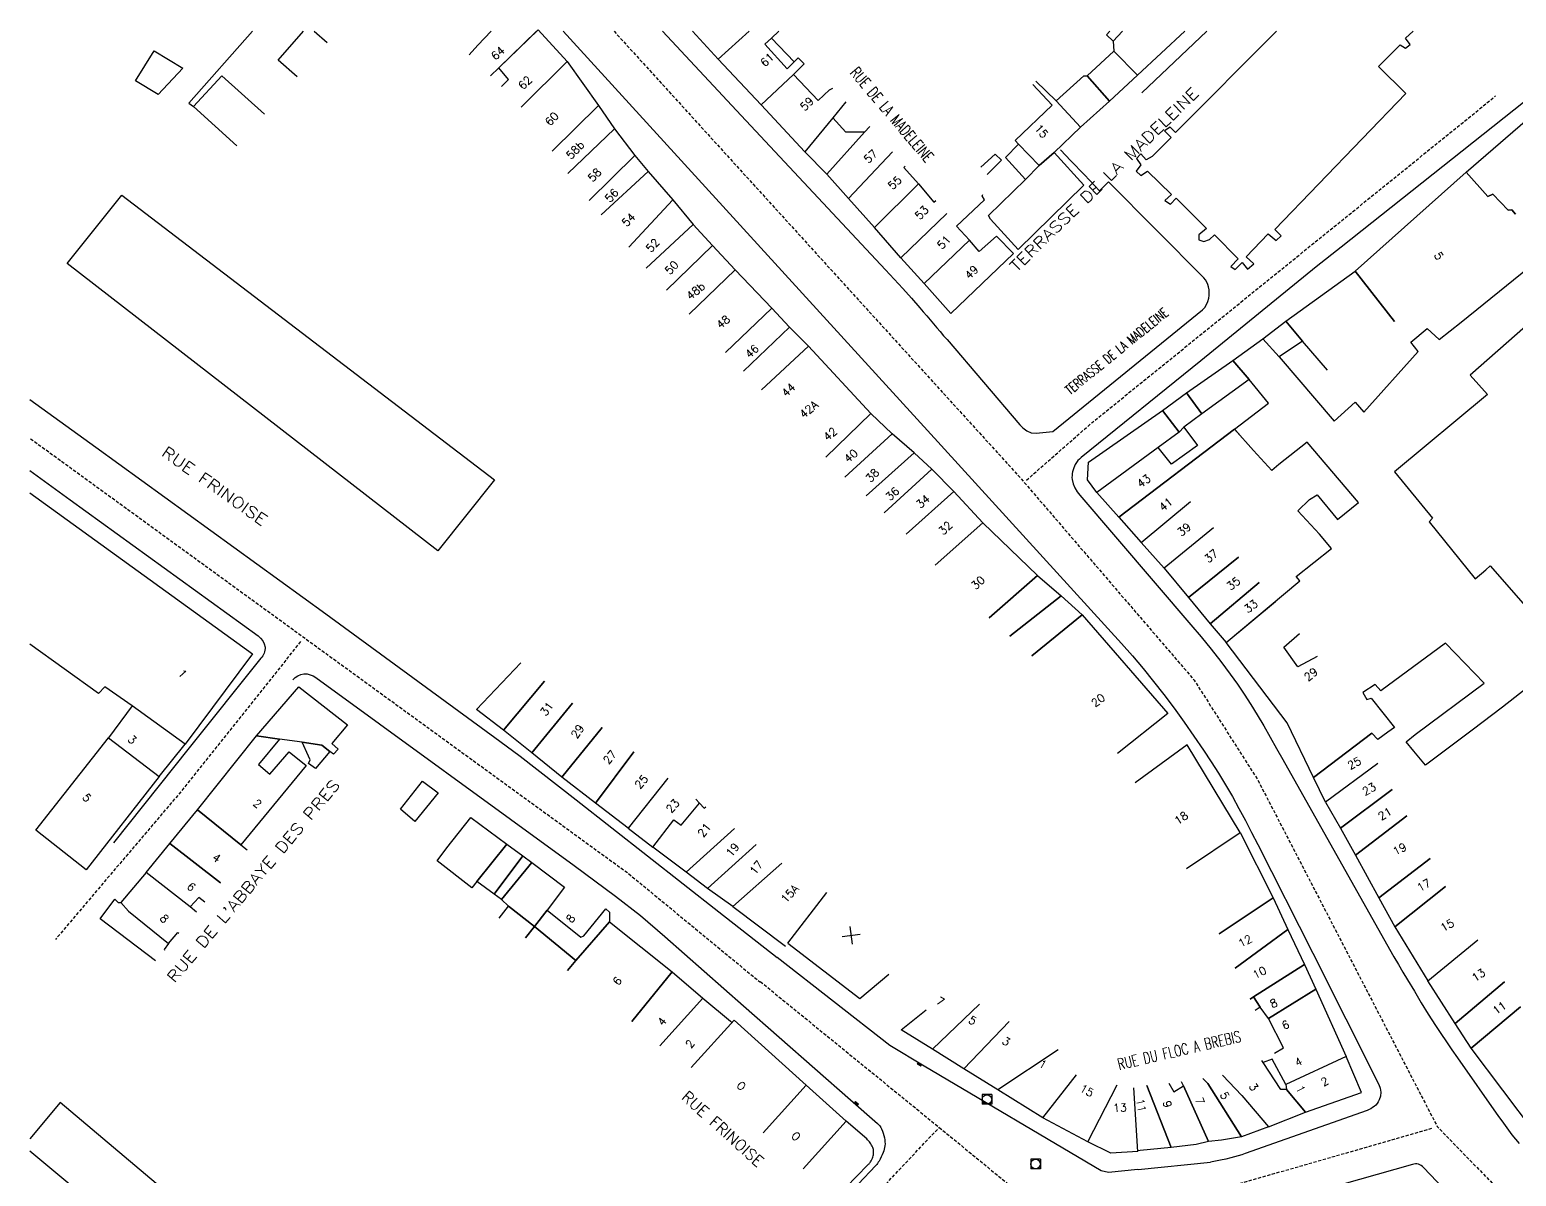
# Model space of a CAD drawing. Header units: millimetres. Extents: x 80000 to 81000, y 144000 to 145000.
# Drawn here: x 80000 to 80232.2, y 144821.2 to 145000.2 of the extents above; entities that cross this region are included whole.
import ezdxf
from ezdxf.enums import TextEntityAlignment as Align

# ---------------------------------------------------------------- set-up
doc = ezdxf.new("R2010")
doc.units = ezdxf.units.MM
doc.linetypes.add('DASHED', pattern=[0.75, 0.5, -0.25])
doc.layers.get('0').update_dxf_attribs({"linetype": 'CONTINUOUS'})
for name, color, linetype in [('W0001', 6, 'DASHED'), ('W0008', 7, 'CONTINUOUS'), ('W0100', 7, 'CONTINUOUS'), ('W0400', 7, 'CONTINUOUS'), ('W0420', 7, 'CONTINUOUS'), ('W0989', 7, 'CONTINUOUS'), ('W0991', 7, 'CONTINUOUS'), ('W1102', 7, 'CONTINUOUS')]:
    doc.layers.add(name, color=color, linetype=linetype)
doc.styles.get("Standard").update_dxf_attribs({"font": 'romans.shx', "width": 0.85})

# ---------------------------------------------------------------- blocks, each defined once
blk = doc.blocks.new('T400')
for p, q in [((-0.15, 0.3), (0.15, 0.3)), ((-0.15, -0.25), (-0.15, 0.3)), ((-0.15, 0.15), (0.15, 0.15)), ((-0.15, 0), (0.15, 0)), ((0.15, 0.3), (0.15, -0.25)), ((-0.15, -0.15), (0.15, -0.15)), ((-0.15, -0.25), (-0.15, -0.3)), ((-0.15, -0.3), (0.15, -0.3)), ((0.15, -0.3), (0.15, -0.25))]:
    blk.add_line(p, q)
blk = doc.blocks.new('T420')
for p, q in [((0.75, 0.75), (-0.75, 0.75)), ((-0.75, 0.75), (-0.75, -0.75)), ((0.75, 0.75), (0.75, -0.75)), ((0.75, -0.75), (-0.75, -0.75))]:
    blk.add_line(p, q)
blk.add_ellipse((0, 0), major_axis=(-0.53, 0.53), ratio=1, start_param=3.926991, end_param=10.210176)
blk = doc.blocks.new('t991o')
at = {"color": 0, "linetype": 'Continuous'}
for p, q in [((-1, 1), (1, -1)), ((-1, -1), (1, 1))]:
    blk.add_line(p, q, dxfattribs=at)

msp = doc.modelspace()

# ---------------------------------------------------------------- linework, layer by layer
at = {"layer": 'W0001', "flags": 128}
for points in [[(80091.26, 145000), (80154.83, 144930.11), (80181.85, 144898.66), (80191.75, 144883.13), (80219.83, 144828.91), (80237.91, 144810.29), (80254.89, 144795.25), (80294.08, 144768.24), (80322.89, 144753.24), (80347.8, 144741.58), (80356.22, 144739.4), (80381.12, 144731.64), (80412.04, 144719.98), (80422.46, 144716.19), (80472.62, 144690.94), (80517.64, 144667.11), (80570.12, 144640.65), (80574.36, 144635.27), (80607.21, 144571.18), (80640.09, 144537.79), (80670.07, 144503.23)], [(80155.66, 144929.87), (80165.91, 144938.87), (80228.94, 144989.89)], [(80000.13, 144936.36), (80093.39, 144868.54), (80114.05, 144851.5)], [(80042.31, 144904.68), (80023.66, 144881.29), (80004.01, 144858.14)], [(80114.1, 144851.57), (80142.04, 144828.79)], [(80000, 144677.98), (80105.54, 144789.95), (80142.04, 144828.79)], [(80142.04, 144828.79), (80159.8, 144814.21)], [(80175.11, 144816.85), (80180.37, 144817.56), (80219.21, 144828.71)]]:
    msp.add_lwpolyline(points, dxfattribs=at)
at = {"layer": 'W0008'}
for p, q in [((80162.62, 144979.78), (80161, 144981.48)), ((80162.62, 144979.78), (80164.76, 144977.55)), ((80046.26, 144909), (80073.43, 144889.11)), ((80091.46, 144864.92), (80095.39, 144861.86))]:
    msp.add_line(p, q, dxfattribs=at)
for points in [[(80083.32, 145000), (80109.85, 144970.92), (80140.19, 144937.66), (80170.53, 144904.38), (80172.25, 144902.44), (80173.91, 144900.46), (80175.52, 144898.44), (80177.11, 144896.4), (80178.72, 144894.26), (80180.29, 144892.1), (80181.83, 144889.91), (80183.33, 144887.7), (80184.5, 144885.91), (80185.64, 144884.11), (80186.75, 144882.29), (80187.83, 144880.46), (80188.86, 144878.61), (80189.86, 144876.74), (80190.83, 144874.86), (80191.79, 144872.98), (80200.37, 144856.01), (80210.71, 144835.49), (80210.93, 144834.91), (80211.02, 144834.29), (80210.96, 144833.66), (80210.77, 144833.07), (80210.62, 144832.78), (80210.44, 144832.51), (80210.22, 144832.27), (80209.98, 144832.05), (80209.73, 144831.87), (80209.46, 144831.7), (80209.17, 144831.56), (80208.88, 144831.45), (80189.85, 144824.7), (80189.3, 144824.51), (80188.73, 144824.34), (80188.16, 144824.18), (80187.59, 144824.02), (80186.8, 144823.84), (80186, 144823.66), (80185.2, 144823.51), (80184.4, 144823.38)], [(80098.83, 145000), (80111.13, 144986.85), (80133.63, 144962.76), (80134.99, 144961.29), (80136.35, 144959.8), (80137.69, 144958.31), (80139.02, 144956.8), (80139.55, 144956.19), (80140.09, 144955.57), (80140.62, 144954.95), (80141.15, 144954.32), (80141.68, 144953.7), (80142.2, 144953.08), (80142.73, 144952.45), (80143.26, 144951.83), (80154.63, 144938.55), (80155.12, 144938.03), (80155.71, 144937.57), (80156.41, 144937.26), (80157.2, 144937.21), (80159.77, 144937.5), (80183.14, 144956.47), (80183.52, 144956.86), (80183.8, 144957.31), (80184, 144957.8), (80184.15, 144958.3), (80184.22, 144958.74), (80184.23, 144959.19), (80184.18, 144959.63), (80184.1, 144960.06), (80183.98, 144960.45), (80183.83, 144960.83), (80183.63, 144961.19), (80183.36, 144961.51), (80168.46, 144976.5), (80167.06, 144975.1), (80164.76, 144977.55)], [(80173.71, 144990.38), (80183.82, 145000)], [(80238.09, 144992.68), (80204.8, 144966.27), (80200.93, 144963.18), (80182.9, 144948.51), (80164.23, 144933.41), (80163.96, 144933.18), (80163.71, 144932.93), (80163.48, 144932.65), (80163.29, 144932.35), (80163.17, 144932.07), (80163.05, 144931.79), (80162.96, 144931.5), (80162.88, 144931.2), (80162.82, 144930.9), (80162.79, 144930.59), (80162.78, 144930.28), (80162.81, 144929.98), (80162.96, 144929.3), (80163.23, 144928.67), (80163.59, 144928.08), (80164, 144927.55), (80181.33, 144907.28), (80182.93, 144905.4), (80184.5, 144903.49), (80186.03, 144901.56), (80187.51, 144899.58), (80188.62, 144898.02), (80189.68, 144896.44), (80190.71, 144894.83), (80191.72, 144893.21), (80192.75, 144891.49), (80193.74, 144889.74), (80194.71, 144887.99), (80195.69, 144886.24), (80212.37, 144856.62), (80213.06, 144855.41), (80213.76, 144854.21), (80214.47, 144853.02), (80215.18, 144851.82), (80216.25, 144850.04), (80217.33, 144848.25), (80218.43, 144846.48), (80219.55, 144844.72), (80220.39, 144843.44), (80221.25, 144842.16), (80222.12, 144840.9), (80223, 144839.64), (80229.4, 144830.51), (80229.91, 144829.79), (80230.42, 144829.07), (80230.95, 144828.35), (80231.48, 144827.64), (80232.04, 144826.94), (80232.6, 144826.25)], [(80000, 144942.49), (80010.3, 144935.04), (80046.26, 144909)], [(80000, 144931.4), (80006.3, 144926.83), (80035.66, 144905.56), (80036.06, 144905.22), (80036.39, 144904.81), (80036.63, 144904.34), (80036.75, 144903.82), (80036.76, 144903.57), (80036.73, 144903.33), (80036.68, 144903.09), (80036.6, 144902.86), (80036.5, 144902.65), (80036.38, 144902.45), (80036.25, 144902.25), (80036.11, 144902.06), (80024.89, 144888.06), (80013.1, 144873.24)], [(80041.09, 144898.72), (80041.44, 144899.07), (80041.86, 144899.34), (80042.32, 144899.52), (80042.81, 144899.61), (80043.32, 144899.61), (80043.81, 144899.5), (80044.27, 144899.31), (80044.69, 144899.05), (80085.05, 144869.69), (80091.46, 144864.92)], [(80073.43, 144889.11), (80076.59, 144886.75), (80085.36, 144879.94), (80107.63, 144862.48), (80116.73, 144855.35)], [(80095.39, 144861.86), (80099.19, 144858.62), (80111.48, 144847.79)], [(80173.1, 144822.21), (80184.39, 144823.38)], [(80215.95, 144823), (80176.95, 144811.95)], [(80232.83, 144806.86), (80231.91, 144807.73), (80231, 144808.62), (80230.28, 144809.33), (80229.57, 144810.05), (80228.87, 144810.78), (80228.17, 144811.51), (80217.7, 144822.53), (80217.53, 144822.7), (80217.33, 144822.84), (80217.12, 144822.96), (80216.89, 144823.05), (80216.66, 144823.09), (80216.42, 144823.1), (80216.18, 144823.07), (80215.95, 144823)]]:
    msp.add_lwpolyline(points, dxfattribs=at)
at = {"layer": 'W0008', "flags": 128}
msp.add_lwpolyline([(80116.74, 144855.37), (80134.31, 144841.63), (80139.7, 144838.42), (80167.32, 144822.04), (80168.46, 144821.79), (80173.08, 144822.26)], dxfattribs=at)
at = {"layer": 'W0008'}
msp.add_lwpolyline([(80111.46, 144847.77), (80128.18, 144833.11), (80132.4, 144829.39, -0.098311), (80133.03, 144828.56, -0.068206), (80133.5, 144827.15, -0.069011), (80133.56, 144825.93, -0.074842), (80133.29, 144824.85, -0.033089), (80132.64, 144823.52, -0.059198), (80132.15, 144822.85), (80126.62, 144817.02), (80097.99, 144786.62), (80074.49, 144761.65), (80032.87, 144717.43), (80012.55, 144695.89), (80000, 144682.56)], format="xyb", dxfattribs=at)
at = {"layer": 'W0100'}
for p, q in [((80114.29, 144944), (80121.63, 144950.79)), ((80200.5, 144883.44), (80196.38, 144891.96))]:
    msp.add_line(p, q, dxfattribs=at)
for points in [[(80034.77, 145000), (80024.84, 144988.75), (80025.6, 144988.26), (80030.02, 144993.02), (80036.66, 144987.07)], [(80041.76, 144992.89), (80038.81, 144995.49), (80042.75, 145000)], [(80044.42, 145000), (80046.43, 144998.24)], [(80068.63, 144996.34), (80070, 144997.81), (80072.06, 145000)], [(80079.15, 145000), (80073.25, 144994.3), (80071.95, 144993.06)], [(80073.68, 144991.35), (80074.77, 144992.46), (80073.25, 144994.3), (80079.4, 145000.24)], [(80079.4, 145000.24), (80083.96, 144995.25), (80076.75, 144988.12)], [(80112.35, 145000), (80107.52, 144995.62), (80103.52, 145000)], [(80116.98, 145000), (80115.83, 144998.92), (80114.83, 144997.99), (80118.3, 144994.13), (80119.37, 144995.2), (80120, 144995.83), (80120.95, 144994.93), (80119.28, 144993.25), (80114.22, 144988.49), (80107.52, 144995.62), (80112.35, 145000)], [(80115.83, 144998.92), (80119.37, 144995.2), (80118.3, 144994.13), (80114.83, 144997.99), (80115.83, 144998.92)], [(80168.7, 145000), (80168.17, 144999.43), (80169.19, 144998.46), (80170.66, 145000)], [(80170.66, 145000), (80169.19, 144998.46)], [(80169.19, 144998.46), (80169.31, 144996.89), (80173.01, 144993.13), (80180.38, 145000)], [(80194.73, 145000), (80178.95, 144984.18), (80178.09, 144985.03), (80177.23, 144984.47), (80178.28, 144983.38), (80175.31, 144980.42), (80174.38, 144979.92), (80173.53, 144980.83), (80172.85, 144980.15), (80173.51, 144979.12), (80172.82, 144978.15), (80173.52, 144977.47), (80174.57, 144978.15), (80178.34, 144974.52), (80177.3, 144973.59), (80178.17, 144972.98), (80179.03, 144973.91), (80183.79, 144969.19), (80182.57, 144968.19), (80182.58, 144967.44), (80183.39, 144967.14), (80184.25, 144967.46), (80185.04, 144968.21), (80188.73, 144964.47), (80187.6, 144963.26), (80188.27, 144962.79), (80189.35, 144963.86), (80190.2, 144962.84), (80191.17, 144963.66), (80190, 144964.75), (80193.43, 144968.34), (80194.66, 144967.31), (80195.45, 144968.06), (80194.46, 144969.03), (80214.93, 144990.29), (80210.66, 144994.49), (80214.03, 144997.9), (80214.89, 144997.36), (80215.62, 144997.93), (80214.88, 144998.9), (80216.04, 145000)], [(80020.06, 144990.1), (80016.53, 144992.28), (80019.44, 144996.94), (80023.92, 144994.25), (80020.06, 144990.1)], [(80165.17, 144993.04), (80169.31, 144996.89), (80173.01, 144993.13), (80168.62, 144989.08), (80165.17, 144993.04)], [(80076.75, 144988.12), (80083.96, 144995.25)], [(80083.96, 144995.25), (80088.81, 144988.42), (80081.57, 144981.29)], [(80032.32, 144982.12), (80025.6, 144988.26), (80030.02, 144993.02), (80036.66, 144987.07)], [(80121.03, 144981.16), (80114.22, 144988.49), (80119.28, 144993.25), (80123.14, 144989.17), (80124.92, 144990.85), (80125.42, 144991.12)], [(80157.15, 144992.19), (80160.33, 144989.14), (80164.13, 144985.03), (80159.99, 144981.04), (80157.66, 144979.04), (80154.42, 144982.37), (80153.9, 144982.91), (80159.71, 144988.43), (80156.64, 144991.7)], [(80160.33, 144989.14), (80164.62, 144993.04), (80165.17, 144993.04), (80168.62, 144989.08), (80164.13, 144985.03), (80160.33, 144989.14)], [(80224.34, 144977.97), (80240.05, 144991.59), (80249.61, 144979.9), (80241.81, 144973.63)], [(80127.44, 144988.95), (80125.44, 144986.49), (80121.03, 144981.16)], [(80081.57, 144981.29), (80088.81, 144988.42)], [(80088.81, 144988.42), (80091.32, 144984.74), (80084.05, 144977.79)], [(80121.03, 144981.16), (80124.49, 144977.68), (80130.4, 144984.24), (80127.45, 144984.23), (80125.44, 144986.49), (80121.03, 144981.16)], [(80084.05, 144977.79), (80091.32, 144984.74)], [(80091.32, 144984.74), (80094.49, 144980.61), (80087.36, 144973.55)], [(80127.85, 144973.87), (80124.49, 144977.68), (80130.4, 144984.24), (80131.19, 144985.12)], [(80157.66, 144979.04), (80155.52, 144976.84), (80152.37, 144980.3), (80154.42, 144982.37), (80157.66, 144979.04)], [(80087.36, 144973.55), (80094.49, 144980.61)], [(80094.49, 144980.61), (80096.61, 144978.11), (80089.26, 144971.33)], [(80134.77, 144981.15), (80127.85, 144973.87)], [(80131.95, 144969.33), (80127.85, 144973.87), (80134.77, 144981.15)], [(80148.53, 144978.75), (80150.8, 144980.82), (80151.79, 144979.85), (80149.54, 144977.64)], [(80159.99, 144981.04), (80164.63, 144975.98), (80154.39, 144965.93), (80150.06, 144970.67), (80149.75, 144971.23), (80155.52, 144976.84), (80157.66, 144979.04), (80159.99, 144981.04)], [(80089.26, 144971.33), (80096.61, 144978.11)], [(80096.61, 144978.11), (80100.43, 144973.66), (80093.58, 144966.25)], [(80136.75, 144978.94), (80136.54, 144978.73), (80138.82, 144976.16), (80131.95, 144969.33)], [(80207, 144962.53), (80224.34, 144977.97), (80227.71, 144974.17), (80228.52, 144974.54), (80230.89, 144972.07), (80231.47, 144972.12), (80232.07, 144971.44)], [(80232.07, 144971.44), (80231.47, 144972.12), (80230.89, 144972.07), (80228.52, 144974.54), (80227.71, 144974.17), (80224.34, 144977.97)], [(80136.05, 144964.6), (80131.95, 144969.33), (80138.82, 144976.16), (80141.21, 144973.3), (80141.5, 144973.58)], [(80005.86, 144963.72), (80014.36, 144974.4), (80072.6, 144929.91), (80063.76, 144918.82), (80005.86, 144963.72)], [(80093.58, 144966.25), (80100.43, 144973.66)], [(80100.43, 144973.66), (80103.6, 144969.82), (80096.27, 144963.01)], [(80146.78, 144967.38), (80144.75, 144969.53), (80149.1, 144973.69), (80148.73, 144974.31), (80148.86, 144974.51)], [(80143.25, 144971.55), (80136.05, 144964.6)], [(80143.25, 144971.55), (80136.05, 144964.6), (80139.68, 144960.59), (80146.78, 144967.38)], [(80096.27, 144963.01), (80103.6, 144969.82)], [(80103.6, 144969.82), (80106.63, 144966.51), (80099.44, 144959.56)], [(80153.62, 144965.27), (80150.98, 144968), (80148.3, 144965.62), (80146.78, 144967.38), (80139.68, 144960.59), (80143.84, 144955.9), (80153.62, 144965.27)], [(80099.44, 144959.56), (80106.63, 144966.51)], [(80106.63, 144966.51), (80110.2, 144962.72), (80102.97, 144955.81)], [(80196.38, 144891.96), (80186.86, 144904.52), (80198.36, 144914.14), (80197.78, 144914.85), (80203.32, 144919.19), (80201.44, 144921.44), (80198.07, 144925.1), (80199.88, 144926.86), (80201.06, 144927.6), (80204.27, 144923.74), (80207.55, 144926.4), (80199.53, 144935.83), (80195.09, 144932.31), (80194.01, 144931.38), (80191.11, 144934.51), (80188.18, 144937.86), (80193.49, 144941.9), (80190.45, 144945.59), (80187.89, 144948.57), (80192.57, 144951.94), (80195.15, 144949.13), (80203.71, 144939.08), (80207.02, 144942.04), (80208.37, 144940.51), (80216.83, 144949.99), (80215.71, 144951.42), (80218.27, 144953.55), (80220.15, 144951.83), (80223.56, 144954.58), (80237.71, 144965.99)], [(80102.97, 144955.81), (80110.2, 144962.72)], [(80110.2, 144962.72), (80115.89, 144956.73), (80108.64, 144949.84)], [(80196.2, 144954.71), (80207, 144962.53), (80213.17, 144954.65)], [(80213.17, 144954.65), (80207, 144962.53)], [(80242.24, 144961.48), (80224.98, 144946.28), (80227.68, 144943.25), (80213.17, 144931.17), (80219.11, 144923.95), (80218.59, 144923.39), (80225.76, 144914.45), (80227.42, 144915.89), (80228.1, 144916.48), (80235.08, 144908.52)], [(80108.64, 144949.84), (80115.89, 144956.73)], [(80115.89, 144956.73), (80118.64, 144953.76), (80111.49, 144946.9)], [(80192.57, 144951.94), (80196.2, 144954.71), (80198.76, 144951.59), (80195.15, 144949.13), (80192.57, 144951.94)], [(80202.68, 144947.05), (80198.76, 144951.59), (80196.2, 144954.71)], [(80111.49, 144946.9), (80118.64, 144953.76)], [(80118.64, 144953.76), (80121.63, 144950.79), (80114.29, 144944)], [(80121.63, 144950.79), (80131.37, 144940.29), (80124.35, 144933.48)], [(80183.06, 144940.22), (80180.65, 144943.52), (80187.89, 144948.57), (80190.45, 144945.59), (80183.06, 144940.22)], [(80170.12, 144924.11), (80188.18, 144937.86), (80193.49, 144941.9), (80190.45, 144945.59), (80183.06, 144940.22), (80180.24, 144938.18), (80182.4, 144935.31), (80178.31, 144932.36), (80176.24, 144934.99), (80166.64, 144927.98), (80170.12, 144924.11)], [(80176.9, 144940.75), (80180.65, 144943.52), (80183.06, 144940.22), (80180.24, 144938.18), (80179.52, 144937.38), (80176.9, 144940.75)], [(80127.32, 144930.37), (80134.69, 144937.13), (80131.37, 144940.29), (80124.35, 144933.48)], [(80165.35, 144932.69), (80176.9, 144940.75), (80179.52, 144937.38), (80176.24, 144934.99), (80166.64, 144927.98), (80165.19, 144929.93), (80165.35, 144932.69)], [(80188.88, 144937.07), (80188.18, 144937.86), (80170.12, 144924.11)], [(80130.65, 144927.41), (80138.12, 144934.17), (80134.69, 144937.13), (80127.32, 144930.37)], [(80130.65, 144927.41), (80138.12, 144934.17)], [(80138.12, 144934.17), (80140.87, 144931.58), (80133.45, 144924.77)], [(80133.45, 144924.77), (80140.87, 144931.58)], [(80140.87, 144931.58), (80144.34, 144928.13), (80136.86, 144921.46)], [(80000, 144927.91), (80034.78, 144902.78)], [(80136.86, 144921.46), (80144.34, 144928.13)], [(80144.34, 144928.13), (80148.88, 144923.24), (80141.41, 144916.59)], [(80170.12, 144924.11), (80173.58, 144920.17), (80181.31, 144926.53)], [(80184.9, 144922.45), (80177.16, 144916.12), (80173.58, 144920.17), (80181.31, 144926.53)], [(80141.41, 144916.59), (80148.88, 144923.24)], [(80148.88, 144923.24), (80157.37, 144915), (80149.83, 144908.38)], [(80184.9, 144922.45), (80177.16, 144916.12), (80180.98, 144911.57)], [(80188.76, 144917.86), (80180.98, 144911.57), (80184.38, 144907.43)], [(80180.98, 144911.57), (80188.76, 144917.86)], [(80149.83, 144908.38), (80157.37, 144915)], [(80157.37, 144915), (80161.08, 144911.84), (80153.08, 144905.52)], [(80192, 144913.91), (80184.38, 144907.43), (80186.86, 144904.52)], [(80184.38, 144907.43), (80192, 144913.91)], [(80153.08, 144905.52), (80161.08, 144911.84)], [(80161.08, 144911.84), (80164.36, 144908.83), (80156.51, 144902.46)], [(80186.86, 144904.52), (80194.54, 144910.94)], [(80156.51, 144902.46), (80164.36, 144908.83)], [(80164.36, 144908.83), (80177.76, 144893.46), (80169.88, 144887.18)], [(80198.03, 144900.71), (80195.87, 144903.82), (80198.33, 144905.95)], [(80034.78, 144902.78), (80024.26, 144888.63), (80016, 144894.64), (80011.75, 144897.62), (80010.76, 144896.55), (80000, 144904.26)], [(80235.8, 144898.95), (80230.01, 144894.4), (80225.27, 144890.85), (80218, 144885.39), (80216.18, 144887.55), (80214.96, 144889.01), (80216.36, 144890.14), (80227.14, 144898.18), (80221.14, 144904.44), (80211.04, 144897), (80210.12, 144897.99), (80208.2, 144896.72), (80208.82, 144895.62), (80209.53, 144895.81), (80213.13, 144891.25), (80212.12, 144890.52), (80210.55, 144889.4), (80209.62, 144890.35), (80200.5, 144883.44)], [(80080.41, 144898.51), (80074.01, 144890.83), (80069.79, 144894.08), (80076.71, 144901.37)], [(80201.08, 144902.32), (80198.03, 144900.71)], [(80084.75, 144895.03), (80078.4, 144887.3), (80074.01, 144890.83), (80080.41, 144898.51)], [(80035.42, 144889.94), (80042.01, 144897.59), (80049.61, 144891.68), (80047.18, 144888.73), (80048.19, 144887.89), (80047.42, 144887.06), (80046.86, 144887.51), (80045.64, 144888.49), (80042.53, 144888.95), (80038.99, 144889.45), (80035.42, 144889.94)], [(80016, 144894.64), (80012.29, 144889.61), (80020.19, 144883.6), (80024.26, 144888.63), (80016, 144894.64)], [(80089.38, 144891.27), (80083.09, 144883.49), (80078.4, 144887.3), (80084.75, 144895.03)], [(80094.35, 144887.45), (80088.34, 144879.45), (80083.09, 144883.49), (80089.38, 144891.27)], [(80000.94, 144875.2), (80012.29, 144889.61), (80020.19, 144883.6), (80008.83, 144869.01), (80000.94, 144875.2)], [(80026.18, 144878.4), (80035.42, 144889.94), (80038.99, 144889.45), (80035.71, 144885.48), (80037.52, 144883.97), (80040.51, 144887.43), (80043.18, 144885.3), (80032.99, 144872.91), (80026.18, 144878.4)], [(80046.86, 144887.51), (80044.65, 144884.87), (80043.55, 144885.62), (80043.78, 144886.22), (80043.56, 144886.75), (80042.53, 144888.95), (80045.64, 144888.49), (80046.86, 144887.51)], [(80210.56, 144885.64), (80202.39, 144879.58), (80200.5, 144883.44), (80209.62, 144890.35), (80210.55, 144889.4)], [(80099.66, 144883.35), (80093.46, 144875.51), (80088.34, 144879.45), (80094.35, 144887.45)], [(80189.04, 144874.84), (80180.75, 144888.52), (80172.65, 144882.6)], [(80210.56, 144885.64), (80202.39, 144879.58)], [(80057.92, 144878.49), (80061.36, 144882.87), (80063.8, 144881.07), (80060.13, 144876.56), (80057.92, 144878.49)], [(80099.66, 144883.35), (80093.46, 144875.51)], [(80093.46, 144875.51), (80097.3, 144872.58), (80100.6, 144876.81), (80101.75, 144875.98), (80104.58, 144879.41), (80104.01, 144880.05)], [(80202.39, 144879.58), (80204.72, 144875.53), (80212.8, 144881.54)], [(80212.8, 144881.54), (80204.72, 144875.53)], [(80021.9, 144873.14), (80026.18, 144878.4), (80032.99, 144872.91), (80033.97, 144872.13)], [(80110.06, 144875.49), (80102.53, 144868.66), (80097.3, 144872.58), (80100.6, 144876.81), (80101.75, 144875.98), (80104.58, 144879.41), (80105.35, 144878.65), (80105.59, 144878.87)], [(80204.72, 144875.53), (80207.05, 144871.31), (80215.08, 144877.46)], [(80215.08, 144877.46), (80207.05, 144871.31)], [(80063.62, 144870.42), (80065.13, 144872.47), (80068.88, 144877.2), (80074.51, 144873.03), (80069.82, 144867.18), (80069.04, 144866.2), (80063.62, 144870.42)], [(80113.43, 144872.99), (80105.83, 144866.12), (80102.53, 144868.66), (80110.06, 144875.49)], [(80018.21, 144868.59), (80021.9, 144873.14), (80029.77, 144866.97)], [(80029.77, 144866.97), (80021.9, 144873.14)], [(80074.51, 144873.03), (80077.03, 144871.23), (80072.52, 144865.2), (80069.82, 144867.18), (80074.51, 144873.03)], [(80117.47, 144870.04), (80109.79, 144863.3), (80105.83, 144866.12), (80113.43, 144872.99)], [(80180.67, 144869.22), (80189.04, 144874.84), (80194.21, 144864.63), (80185.78, 144859.04)], [(80180.67, 144869.22), (80189.04, 144874.84)], [(80077.03, 144871.23), (80078.4, 144870.18), (80073.67, 144864.37), (80072.52, 144865.2), (80077.03, 144871.23)], [(80207.05, 144871.31), (80210.68, 144864.65), (80218.72, 144870.8)], [(80218.72, 144870.8), (80210.68, 144864.65)], [(80018.21, 144868.59), (80014.24, 144863.9), (80015.4, 144862.55), (80021.67, 144857.51), (80023.11, 144859.22), (80023.28, 144859.1)], [(80027.33, 144863.95), (80026.4, 144864.7), (80025.08, 144863.22), (80018.21, 144868.59)], [(80026.07, 144862.4), (80025.08, 144863.22), (80018.21, 144868.59)], [(80078.4, 144870.18), (80083.54, 144866.31), (80080.8, 144862.74), (80078.81, 144860.15), (80074.78, 144863.32), (80073.67, 144864.37), (80078.4, 144870.18)], [(80117.47, 144870.04), (80109.79, 144863.3), (80118.06, 144857.1)], [(80210.68, 144864.65), (80213.19, 144860.13), (80221.14, 144866.42)], [(80221.14, 144866.42), (80213.19, 144860.13)], [(80011, 144861.36), (80013.31, 144864.43), (80013.79, 144863.9), (80014.24, 144863.9), (80015.4, 144862.55), (80021.67, 144857.51), (80021, 144856.55), (80021.07, 144856.49)], [(80185.78, 144859.04), (80194.21, 144864.63), (80196.5, 144859.68), (80188.28, 144853.68)], [(80019.63, 144854.78), (80011, 144861.36)], [(80073.34, 144861.47), (80074.78, 144863.32), (80078.81, 144860.15), (80077.44, 144858.39)], [(80080.8, 144862.74), (80086.08, 144858.48), (80086.53, 144858.73), (80089.96, 144862.94), (80090.53, 144862.41), (80090.53, 144860.87), (80085.28, 144854.83), (80078.81, 144860.15), (80080.8, 144862.74)], [(80077.44, 144858.39), (80078.81, 144860.15)], [(80078.81, 144860.15), (80085.28, 144854.83), (80083.99, 144853.29)], [(80083.99, 144853.29), (80085.28, 144854.83), (80090.53, 144860.87)], [(80090.53, 144860.87), (80100.35, 144853.07), (80094.02, 144845.32)], [(80188.28, 144853.68), (80196.5, 144859.68), (80199.1, 144854.23), (80191.12, 144849.16), (80190.6, 144848.8)], [(80213.19, 144860.13), (80218.34, 144851.68), (80226.16, 144858.06)], [(80118.4, 144857.55), (80129.64, 144848.92), (80134.2, 144852.74)], [(80230.33, 144851.53), (80222.62, 144845.02), (80218.34, 144851.68), (80226.16, 144858.06)], [(80199.1, 144854.23), (80200.88, 144850.4), (80193.45, 144845.81), (80192.16, 144847.58), (80191.12, 144849.16), (80199.1, 144854.23)], [(80094.02, 144845.32), (80100.35, 144853.07)], [(80100.35, 144853.07), (80105.15, 144848.95), (80098.43, 144841.54)], [(80200.88, 144850.4), (80205.58, 144839.88), (80196.17, 144835.5), (80194.04, 144839.43), (80192.62, 144838.91), (80192.42, 144839.22)], [(80194.4, 144840.38), (80195.82, 144841.23), (80193.45, 144845.81), (80200.88, 144850.4)], [(80232.85, 144847.64), (80225.14, 144841.15), (80222.62, 144845.02), (80230.33, 144851.53)], [(80098.43, 144841.54), (80105.15, 144848.95)], [(80105.15, 144848.95), (80109.47, 144845.37)], [(80173.06, 144825.01), (80168.83, 144824.75), (80165.27, 144826.52), (80158.24, 144830.26), (80151.2, 144834.64), (80145.91, 144837.91), (80140.98, 144841.02), (80136.12, 144844.02), (80140, 144847.17)], [(80190.6, 144848.8), (80191.12, 144849.16), (80192.16, 144847.58), (80191.41, 144847.05)], [(80242.22, 144835.1), (80235, 144828.06), (80225.14, 144841.15), (80232.85, 144847.64)], [(80109.47, 144845.37), (80109.68, 144845.18)], [(80186.29, 144836.97), (80189.33, 144833.76), (80193.49, 144828.88), (80199.26, 144831.18), (80196.28, 144834.72), (80195.42, 144834.71), (80192.62, 144838.91), (80192.42, 144839.22)], [(80196.17, 144835.5), (80196.28, 144834.72), (80199.26, 144831.18), (80208.01, 144834.26), (80205.58, 144839.88), (80196.17, 144835.5)], [(80177.9, 144835.68), (80178.67, 144834.35), (80180.18, 144835.29), (80184.09, 144826.59)], [(80183.24, 144836.43), (80184.01, 144835.64), (80189.23, 144827.33), (80186.14, 144826.8), (80184.09, 144826.59), (80180.18, 144835.29), (80179.87, 144835.9)], [(80186.29, 144836.97), (80189.33, 144833.76), (80193.49, 144828.88), (80189.23, 144827.33), (80184.01, 144835.64), (80183.24, 144836.43)], [(80174.49, 144835.33), (80178.25, 144825.66), (80173.44, 144825.17)], [(80184.09, 144826.59), (80182.2, 144826.09), (80178.25, 144825.66), (80174.49, 144835.33)], [(80072.95, 144797.64), (80068.48, 144801.6), (80053.17, 144783.53), (80050.64, 144785.61), (80053.85, 144789.46), (80041.65, 144799.75), (80042.39, 144800.92), (80004.75, 144832.69), (80000, 144827.01)], [(80000, 144825.13), (80036.59, 144794.61), (80033.73, 144791.27), (80034.1, 144790.81)], [(80173.44, 144825.17), (80173.06, 144825.13)]]:
    msp.add_lwpolyline(points, dxfattribs=at)
msp.add_lwpolyline([(80117.17, 144808.78), (80130.92, 144822.94, 0.037416), (80131.24, 144823.28, 0.054035), (80131.41, 144823.54, 0.024892), (80131.61, 144823.97, 0.029743), (80131.73, 144824.34, 0.078423), (80131.8, 144825.01, 0.080895), (80131.66, 144825.65, 0.059241), (80131.26, 144826.39, 0.062406), (80130.72, 144826.99), (80127.49, 144829.76), (80121.25, 144835.37), (80110.02, 144845.55)], format="xyb", dxfattribs=at)
at = {"layer": 'W1102', "flags": 128}
for points in [[(80118.4, 144857.55), (80124.49, 144865.48)], [(80140.98, 144841.02), (80148.36, 144848.05)], [(80110.02, 144845.55), (80103.3, 144838.14)], [(80145.91, 144837.91), (80152.96, 144845.32)], [(80160.61, 144840.88), (80151.2, 144834.64)], [(80158.24, 144830.26), (80163.46, 144836.99)], [(80121.25, 144835.37), (80114.55, 144827.95)], [(80165.27, 144826.52), (80169.85, 144835.41)], [(80173.06, 144825.01), (80172.44, 144834.99)], [(80127.49, 144829.76), (80127.49, 144829.76), (80120.8, 144822.33)]]:
    msp.add_lwpolyline(points, dxfattribs=at)

# ---------------------------------------------------------------- block references
at = {"layer": 'W0400'}
for p, rotation in [((80139, 144838.66), 59.18454766468884), ((80129.09, 144832.5), 228.824476857541)]:
    msp.add_blockref('T400', p, dxfattribs=dict(at, rotation=rotation))
at = {"layer": 'W0420'}
for p in [(80149.49, 144833.15), (80157.09, 144823.07)]:
    msp.add_blockref('T420', p, dxfattribs=at)
at = {"layer": 'W0991', "rotation": 322.4827225217499}
msp.add_blockref('t991o', (80128.28, 144858.79), dxfattribs=at)

# ---------------------------------------------------------------- texts
at = {"layer": 'W0989'}
for s, height, rotation, width, p in [('RUE DE LA MADELEINE', 1.75, 310.3226, 0.7, (80134.67, 144986.97)), ('TERRASSE DE LA MADELEINE', 1.75, 44.233, 1.2, (80167.81, 144976.83)), ('TERRASSE DE LA MADELEINE', 1.5, 39.1955, 0.7, (80169.77, 144950.03)), ('RUE FRINOISE', 1.75, 324.8812, 1.2, (80028.87, 144928.97)), ("RUE DE L'ABBAYE DES PRES", 1.75, 50.03, 1.2, (80034.92, 144867.28)), ('RUE DU FLOC A BREBIS', 1.75, 13.0432, 0.7, (80179.52, 144840.83))]:
    msp.add_text(s, height=height, rotation=rotation, dxfattribs=dict(at, width=width)).set_placement(p, align=Align.MIDDLE)
msp.add_text('RUE FRINOISE', height=1.75, rotation=317.8119, dxfattribs=at).set_placement((80108.24, 144828.55), align=Align.MIDDLE)
at = {"layer": 'W0991'}
for s, rotation, p in [('64', 40.8267, (80073.12, 144996.57)), ('61', 43.0732, (80115.17, 144995.54)), ('62', 44.8658, (80077.36, 144991.97)), ('59', 44.7941, (80121.37, 144988.66)), ('60', 46.7501, (80081.54, 144986.32)), ('15', 311.593, (80158.01, 144984.39)), ('58b', 46.0059, (80085.19, 144981.46)), ('57', 43.2655, (80131.32, 144980.47)), ('58', 45.751, (80088.22, 144977.56)), ('55', 43.1671, (80135.11, 144976.33)), ('56', 47.5892, (80090.9, 144974.36)), ('53', 45.3165, (80139.32, 144971.66)), ('54', 44.6537, (80093.53, 144970.56)), ('51', 45.5275, (80142.77, 144967.05)), ('52', 46.9827, (80097.29, 144966.56)), ('50', 46.9352, (80100.26, 144963.08)), ('49', 44.3046, (80147.09, 144962.36)), ('5', 304.1566, (80220.07, 144964.91)), ('48b', 39.4016, (80104.01, 144959.44)), ('48', 40.1573, (80108.31, 144954.61)), ('46', 41.722, (80112.8, 144950.02)), ('44', 43.3391, (80118.5, 144943.97)), ('42A', 39.6153, (80121.67, 144940.93)), ('42', 39.1103, (80125.01, 144937.09)), ('40', 40.3495, (80128.25, 144933.68)), ('38', 46.5926, (80131.61, 144930.63)), ('43', 36.2848, (80174, 144929.74)), ('36', 42.6095, (80134.73, 144927.75)), ('34', 41.1037, (80139.51, 144926.55)), ('41', 37.968, (80177.43, 144926.1)), ('32', 43.6726, (80143.01, 144922.41)), ('39', 38.7917, (80180.28, 144922.18)), ('37', 38.3113, (80184.52, 144918.03)), ('30', 42.1834, (80148.1, 144913.86)), ('35', 37.4859, (80188, 144913.73)), ('33', 35.796, (80190.72, 144910.18)), ('1', 313.5453, (80023.88, 144899.66)), ('29', 38.103, (80200.09, 144899.56)), ('20', 37.5467, (80166.86, 144895.51)), ('31', 52.9822, (80080.76, 144894.16)), ('29', 55.0213, (80085.55, 144890.65)), ('3', 316.277, (80016.02, 144889.35)), ('27', 49.9044, (80090.6, 144886.63)), ('25', 28.0142, (80206.88, 144885.67)), ('25', 48.2034, (80095.53, 144882.78)), ('23', 29.3369, (80209.18, 144881.63)), ('5', 311.7096, (80008.92, 144880.29)), ('2', 321.4421, (80035.59, 144879.36)), ('23', 48.2674, (80100.43, 144879)), ('18', 35.1118, (80179.84, 144877.12)), ('21', 31.5842, (80211.65, 144877.78)), ('21', 51.7934, (80105.34, 144875.23)), ('19', 50.9368, (80109.77, 144872.15)), ('19', 25.8416, (80213.95, 144872.27)), ('4', 323.3982, (80029.2, 144870.89)), ('17', 51.3349, (80113.48, 144869.38)), ('6', 319.0493, (80025.24, 144866.37)), ('15A', 46.7416, (80118.7, 144865.29)), ('17', 29.7904, (80217.73, 144866.62)), ('8', 313.7307, (80021.03, 144861.4)), ('8', 51.3952, (80084.47, 144861.41)), ('15', 29.2676, (80221.38, 144860.35)), ('12', 28.141, (80189.81, 144857.9)), ('6', 50.0213, (80091.77, 144851.66)), ('10', 27.7119, (80192.07, 144852.99)), ('13', 33.684, (80226.27, 144852.58)), ('7', 328.2866, (80142.24, 144848.47)), ('8', 25.4318, (80194.29, 144848.18)), ('11', 34.6344, (80229.53, 144847.45)), ('4', 52.2957, (80098.73, 144845.33)), ('5', 328.2866, (80147.27, 144845.49)), ('6', 25.9336, (80196.13, 144844.8)), ('3', 328.2866, (80152.5, 144842.23)), ('2', 51.7929, (80103.12, 144841.83)), ('1', 328.2866, (80158.24, 144838.66)), ('4', 28.3659, (80198.16, 144839.01)), ('O', 317.9997, (80111.13, 144835.27)), ('3', 302.061, (80191.16, 144835.11)), ('2', 27.4461, (80202.24, 144835.95)), ('15', 331.9917, (80165.11, 144834.54)), ('7', 289.8604, (80182.75, 144832.91)), ('5', 299.3944, (80186.64, 144833.75)), ('1', 296.8916, (80198.5, 144834.76)), ('13', 3.5924, (80170.27, 144831.85)), ('11', 280.9508, (80173.59, 144832.23)), ('9', 282.4875, (80177.68, 144832.41)), ('O', 317.9997, (80119.66, 144827.38))]:
    msp.add_text(s, height=1.25, rotation=rotation, dxfattribs=at).set_placement(p, align=Align.MIDDLE)

doc.saveas('drawing.dxf')
